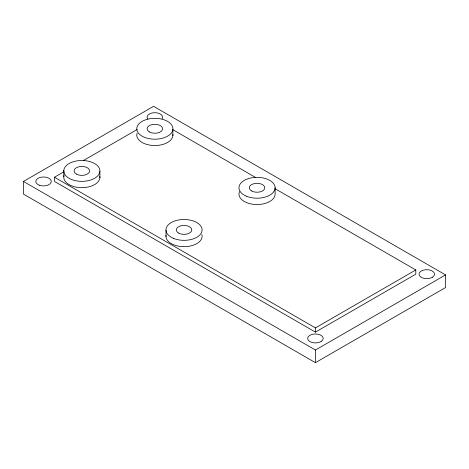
<?xml version="1.0" encoding="UTF-8"?>
<svg xmlns="http://www.w3.org/2000/svg" width="469" height="469" viewBox="0 0 469 469"><rect width="100%" height="100%" fill="white"/><g stroke="black" fill="none" stroke-linecap="round" stroke-linejoin="round"><path stroke-width="0.7" d="M23.45 181.45L153.568 106.328L445.55 274.904L445.55 287.55L315.432 362.672L23.45 194.096L23.45 181.45L315.432 350.026L445.55 274.904M275.192 188.773L415.804 269.951L415.804 274.166L315.432 332.116L54.474 181.45L54.474 177.235L63.942 171.771M83.511 160.474L137.165 129.491M54.474 177.235L315.432 327.901L415.804 269.951M172.58 129.526L255.552 177.434M315.432 327.901L315.432 332.116M315.432 350.026L315.432 362.672M275.104 187.688L275.104 194.008A18.068 10.429 0 0 1 254.925 204.455A18.068 10.429 0 0 1 239.501 191.587M172.879 129.344A18.068 10.429 0 0 1 144.968 137.505A18.068 10.429 0 0 1 146.68 119.466A18.068 10.429 0 0 1 172.879 129.344L172.879 135.664M165.985 230.244L165.985 236.564M99.891 171.402A18.068 10.429 0 0 1 72.097 179.697A18.068 10.429 0 0 1 73.551 161.653A18.068 10.429 0 0 1 99.891 171.402L99.891 177.722M63.802 170.429L63.802 176.754M162.081 118.768A7.744 4.467 0 0 0 160.844 114.36L159.378 113.557A7.744 4.467 0 0 0 149.951 113.715L148.567 114.565A7.744 4.467 0 0 0 147.782 119.015M201.887 234.606A18.068 10.429 0 0 1 184.61 246.665A18.068 10.429 0 0 1 166.055 235.256M99.856 176.408A18.068 10.429 0 0 1 81.008 187.653A18.068 10.429 0 0 1 64.048 175.453M172.862 134.357A18.068 10.429 0 0 1 153.855 145.507A18.068 10.429 0 0 1 137.071 133.219M321.517 341.203L320.075 342.018A7.744 4.467 0 0 1 310.648 341.948L309.235 341.115A7.744 4.467 0 0 1 310.027 335.235A7.744 4.467 0 0 1 320.221 334.925L321.634 335.757A7.744 4.467 0 0 1 321.517 341.203M432.348 277.261L430.771 277.988A7.744 4.467 0 0 1 420.511 276.81A7.744 4.467 0 0 1 421.649 270.806A7.744 4.467 0 0 1 432.107 270.941L433.374 271.85A7.744 4.467 0 0 1 432.348 277.261M39.654 185.319A7.744 4.467 0 0 0 51.268 181.45A7.744 4.467 0 0 0 39.654 177.581A7.744 4.467 0 0 0 39.654 185.319M251.566 190.936A7.744 4.467 0 0 0 264.516 188.931A7.744 4.467 0 0 0 255.036 183.455A7.744 4.467 0 0 0 251.566 190.936M246.237 196.136A18.068 10.429 0 0 0 274.981 188.995A18.068 10.429 0 0 0 249.895 178.191A18.068 10.429 0 0 0 246.237 196.136M178.566 233.075A7.744 4.467 0 0 0 191.522 231.076A7.744 4.467 0 0 0 182.036 225.601A7.744 4.467 0 0 0 178.566 233.075M173.577 238.416A18.068 10.429 0 0 0 202.028 230.9A18.068 10.429 0 0 0 176.52 220.436A18.068 10.429 0 0 0 173.577 238.416M76.371 174.075A7.744 4.467 0 0 0 89.327 172.07A7.744 4.467 0 0 0 79.841 166.595A7.744 4.467 0 0 0 76.371 174.075M149.371 131.93A7.744 4.467 0 0 0 162.321 129.931A7.744 4.467 0 0 0 152.841 124.455A7.744 4.467 0 0 0 149.371 131.93"/></g></svg>
